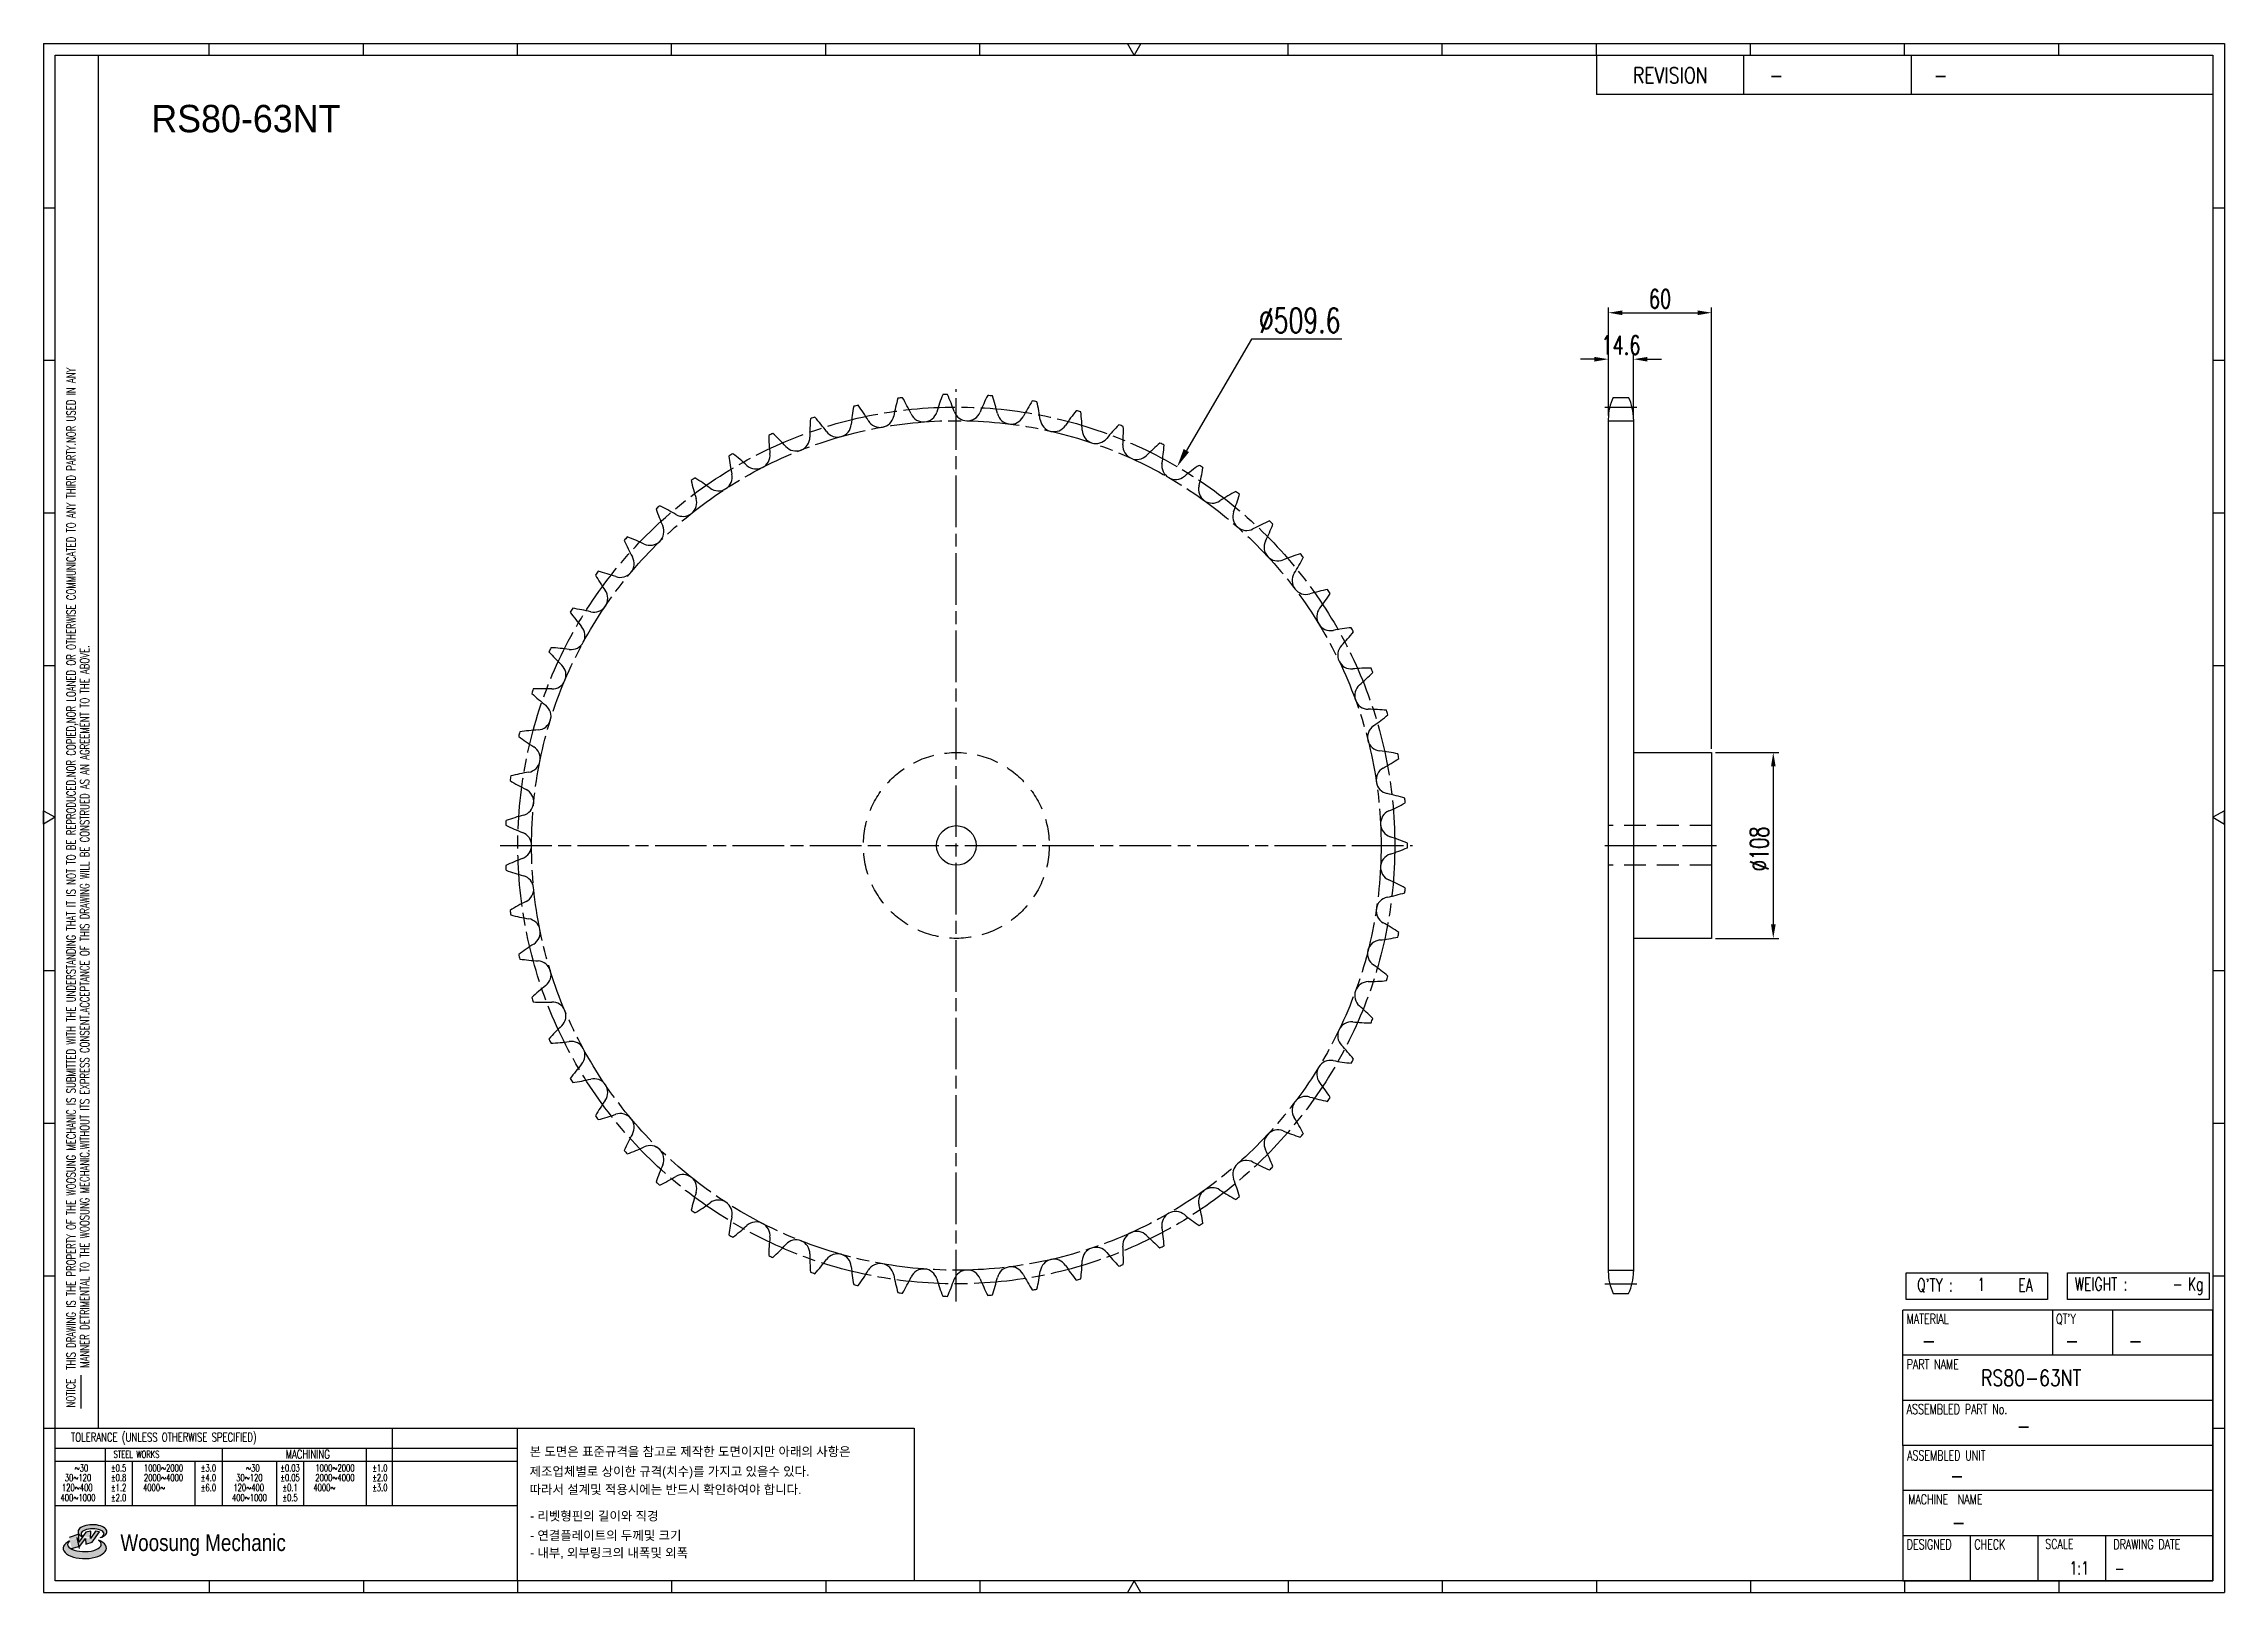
# Model space of a CAD drawing. Header units: millimetres. Extents: x 26814 to 28081, y 33 to 933.
import ezdxf
from ezdxf.enums import TextEntityAlignment as Align

# ---------------------------------------------------------------- set-up
doc = ezdxf.new("R2010")
doc.units = ezdxf.units.MM
for name, pattern in [('AM_ISO08W050', [18, 12, -1.5, 3, -1.5]), ('AM_ISO08W050x2', [9, 6, -0.75, 1.5, -0.75]), ('HIDDEN', [9.525, 6.35, -3.175])]:
    doc.linetypes.add(name, pattern=pattern)
doc.layers.get('Defpoints').update_dxf_attribs({"color": 80})
doc.layers.add('CL2', color=4, linetype='AM_ISO08W050', lineweight=25)
for name, color, linetype in [('HL', 2, 'HIDDEN'), ('LOGO', 7, 'Continuous'), ('S-DIM', 7, 'Continuous'), ('TITLE', 7, 'Continuous')]:
    doc.layers.add(name, color=color, linetype=linetype)
doc.styles.add('HAN', font='ROMANS.shx', dxfattribs={"width": 0.7, "bigfont": 'whgtxt.shx'})
doc.styles.add('HKD_ST2', font='romans.shx', dxfattribs={"width": 0.7, "height": 4, "bigfont": '@extfont2.shx'})
doc.styles.add('HSG', font='SIMPLEX.shx', dxfattribs={"width": 0.7, "bigfont": 'HSG.shx'})
doc.styles.add('MtXpl_', font='Gulim.ttf')
doc.styles.add('SLDTEXTSTYLE4', font='arial.ttf', dxfattribs={"width": 0.8})
doc.dimstyles.new('APP23', dxfattribs={"dimscale": 4.5, "dimtxt": 2.4, "dimasz": 1.8, "dimexe": 0.7, "dimexo": 0.5, "dimgap": 0.6, "dimtad": 1, "dimtoh": 1, "dimdec": 1, "dimrnd": 0.01, "dimzin": 9, "dimdsep": 46, "dimtxsty": 'HSG', "dimcen": 0, "dimclrd": 1, "dimclre": 1, "dimclrt": 256, "dimazin": 2, "dimtp": 1, "dimtm": 1, "dimtfac": 0.5, "dimtdec": 1, "dimtix": 1, "dimtofl": 0, "dimtmove": 0, "dimatfit": 3, "dimfxl": 0, "dimtvp": 1, "dimtolj": 2, "dimlwd": -1, "dimlwe": -1, "dimarcsym": 0})
doc.dimstyles.new('APP28', dxfattribs={"dimscale": 6, "dimtxt": 2.4, "dimasz": 1.8, "dimexe": 0.7, "dimexo": 0.5, "dimgap": 0.6, "dimtad": 1, "dimtoh": 1, "dimdec": 1, "dimrnd": 0.01, "dimzin": 9, "dimdsep": 46, "dimtxsty": 'HSG', "dimcen": 0, "dimclrd": 1, "dimclre": 1, "dimclrt": 256, "dimazin": 2, "dimtp": 1, "dimtm": 1, "dimtfac": 0.5, "dimtdec": 1, "dimtofl": 0, "dimtmove": 0, "dimatfit": 3, "dimfxl": 0, "dimtvp": 1, "dimtolj": 2, "dimlwd": -1, "dimlwe": -1, "dimarcsym": 0})

# ---------------------------------------------------------------- blocks, each defined once
blk = doc.blocks.new('MASTER')
at = {"layer": 'LOGO'}
h = blk.add_hatch(color=10, dxfattribs=at)
h.paths.add_polyline_path([(1.544, 35.177), (1.554, 34.966), (1.779, 35.034), (2.054, 35.422), (1.908, 35.446), (1.728, 35.167), (1.741, 35.439), (1.547, 35.405), (1.292, 35.041), (1.295, 35.33), (0.943, 35.208), (1.03, 34.8), (1.336, 34.885)])
edge = h.paths.add_edge_path()
edge.add_ellipse((1.795, 35.421), major_axis=(-0.53, 0), ratio=0.487785, start_angle=122.36065, end_angle=403.39574)
edge.add_line((1.411, 35.244), (1.419, 35.261))
edge.add_ellipse((1.798, 35.344), major_axis=(-0.423, 0), ratio=0.444396, start_angle=131.58977, end_angle=386.19408, ccw=False)
edge = h.paths.add_edge_path()
edge.add_ellipse((1.512, 34.815), major_axis=(-0.793, 0), ratio=0.480113, start_angle=314.67633, end_angle=590.85213)
edge.add_ellipse((1.501, 34.958), major_axis=(-0.62, 0), ratio=0.43311, start_angle=331.7024, end_angle=574.42495, ccw=False)
at = {"color": 140}
for p, q in [((0, 90.118), (80.15, 90.118)), ((0, 90.118), (0, 33.191)), ((80.15, 90.118), (80.15, 33.191)), ((57.068, 89.693), (57.068, 88.246)), ((62.47, 89.693), (62.47, 88.246)), ((68.635, 89.693), (68.635, 88.246)), ((79.725, 88.246), (57.068, 88.246)), ((68.449, 43.961), (68.449, 44.936)), ((68.449, 44.936), (73.654, 44.936)), ((73.654, 44.936), (73.654, 43.961)), ((74.39, 43.961), (74.39, 44.936)), ((74.39, 44.936), (79.595, 44.936)), ((79.595, 44.936), (79.595, 43.961)), ((68.336, 38.59), (68.336, 43.563)), ((79.725, 43.563), (68.336, 43.563)), ((73.654, 43.961), (68.449, 43.961)), ((73.827, 43.563), (73.827, 41.905)), ((79.595, 43.961), (74.39, 43.961)), ((76.037, 43.563), (76.037, 41.905)), ((79.725, 38.59), (79.725, 43.563)), ((79.725, 41.905), (68.336, 41.905)), ((79.725, 40.248), (68.336, 40.248)), ((68.336, 38.59), (68.336, 33.616)), ((79.725, 38.59), (68.336, 38.59)), ((79.725, 33.616), (79.725, 38.59)), ((79.725, 36.932), (68.336, 36.932)), ((79.725, 35.274), (68.336, 35.274)), ((70.822, 33.616), (70.822, 35.274)), ((73.309, 33.616), (73.309, 35.274)), ((75.796, 33.616), (75.796, 35.274)), ((0, 33.191), (80.15, 33.191)), ((68.336, 33.616), (79.725, 33.616))]:
    blk.add_line(p, q, dxfattribs=at)
for p, q in [((6.089, 89.693), (6.089, 90.118)), ((11.753, 89.693), (11.753, 90.118)), ((17.418, 89.693), (17.418, 90.118)), ((23.082, 89.693), (23.082, 90.118)), ((28.746, 89.693), (28.746, 90.118)), ((34.411, 89.693), (34.411, 90.118)), ((45.739, 89.693), (45.739, 90.118)), ((51.404, 89.693), (51.404, 90.118)), ((57.068, 89.693), (57.068, 90.118)), ((62.732, 89.693), (62.732, 90.118)), ((68.397, 89.693), (68.397, 90.118)), ((74.061, 89.693), (74.061, 90.118)), ((0, 84.085), (0.425, 84.085)), ((79.725, 84.085), (80.15, 84.085)), ((0, 78.478), (0.425, 78.478)), ((79.725, 78.478), (80.15, 78.478)), ((0, 72.87), (0.425, 72.87)), ((79.725, 72.87), (80.15, 72.87)), ((0, 67.262), (0.425, 67.262)), ((79.725, 67.262), (80.15, 67.262)), ((0, 56.047), (0.425, 56.047)), ((79.725, 56.047), (80.15, 56.047)), ((0, 50.439), (0.425, 50.439)), ((79.725, 50.439), (80.15, 50.439)), ((0, 44.832), (0.425, 44.832)), ((79.725, 44.832), (80.15, 44.832)), ((1.377, 39.947), (1.377, 41.174)), ((0, 39.224), (0.425, 39.224)), ((79.725, 39.224), (80.15, 39.224)), ((6.089, 33.616), (6.089, 33.191)), ((11.753, 33.616), (11.753, 33.191)), ((17.418, 33.616), (17.418, 33.191)), ((23.082, 33.616), (23.082, 33.191)), ((28.746, 33.616), (28.746, 33.191)), ((34.411, 33.616), (34.411, 33.191)), ((45.739, 33.616), (45.739, 33.191)), ((51.404, 33.616), (51.404, 33.191)), ((57.068, 33.616), (57.068, 33.191)), ((62.732, 33.616), (62.732, 33.191)), ((68.397, 33.616), (68.397, 33.191)), ((74.061, 33.616), (74.061, 33.191))]:
    blk.add_line(p, q)
at = {"color": 2}
for p, q in [((2.017, 39.224), (2.017, 89.693)), ((0.425, 39.224), (17.418, 39.224)), ((0.425, 38.487), (17.418, 38.487)), ((2.257, 38.487), (2.257, 36.382)), ((6.557, 38.5), (6.557, 36.382)), ((11.857, 38.487), (11.857, 36.382)), ((12.816, 39.224), (12.816, 36.382)), ((17.418, 33.616), (17.418, 39.224)), ((0.425, 38.012), (17.418, 38.012)), ((3.257, 38.012), (3.257, 36.382)), ((5.557, 38.012), (5.557, 36.382)), ((8.557, 38.012), (8.557, 36.382)), ((9.557, 38.026), (9.557, 36.382)), ((0.425, 36.382), (17.418, 36.382))]:
    blk.add_line(p, q, dxfattribs=at)
for points in [[(40.075, 89.693), (39.83, 90.118), (40.32, 90.118)], [(0.425, 61.679), (0, 61.433), (0, 61.924)], [(79.725, 61.679), (80.15, 61.433), (80.15, 61.924)], [(40.075, 33.616), (39.83, 33.191), (40.32, 33.191)]]:
    blk.add_lwpolyline(points, close=True)
at = {"color": 140}
blk.add_lwpolyline([(0.425, 89.693), (79.725, 89.693), (79.725, 33.616), (0.425, 33.616)], close=True, dxfattribs=at)
at = {"layer": 'LOGO'}
for p, q in [((1.295, 35.33), (0.943, 35.208)), ((1.547, 35.405), (1.292, 35.041)), ((1.292, 35.041), (1.295, 35.33)), ((1.741, 35.439), (1.547, 35.405)), ((1.908, 35.446), (1.728, 35.167)), ((1.728, 35.167), (1.741, 35.439)), ((1.779, 35.034), (2.054, 35.422)), ((2.054, 35.422), (1.908, 35.446)), ((1.03, 34.8), (1.336, 34.885)), ((1.224, 35.208), (1.311, 34.8)), ((1.224, 35.208), (1.224, 35.208)), ((1.336, 34.885), (1.544, 35.177)), ((1.419, 35.261), (1.411, 35.244)), ((1.544, 35.177), (1.554, 34.966)), ((1.554, 34.966), (1.779, 35.034))]:
    blk.add_line(p, q, dxfattribs=at)
for centre, major_axis, ratio, start_param, end_param in [((1.795, 35.421), (-0.53, 0), 0.487785, 2.135596, 7.040584), ((1.798, 35.344), (-0.423, 0), 0.444396, 2.296675, 6.740358), ((1.512, 34.815), (-0.793, 0), 0.480113, 5.492138, 10.312315), ((1.501, 34.958), (-0.62, 0), 0.43311, 5.789299, 10.025607)]:
    blk.add_ellipse(centre, major_axis=major_axis, ratio=ratio, start_param=start_param, end_param=end_param, dxfattribs=at)
for s, height, style, width, p in [('REVISION', 0.5806, 'HAN', 0.8, (58.415, 88.664)), ('-', 0.581, 'HAN', 0.8, (63.426, 88.664)), ('-', 0.581, 'HAN', 0.8, (69.468, 88.664)), ("Q'TY : ", 0.4746, 'HKD_ST2', 0.7, (68.857, 44.253)), ('1', 0.475, 'HKD_ST2', 0.7, (71.071, 44.275)), ('EA', 0.4746, 'HKD_ST2', 0.7, (72.578, 44.253)), ('WEIGHT : ', 0.4746, 'HKD_ST2', 0.7, (74.65, 44.286)), ('Kg', 0.4746, 'HKD_ST2', 0.7, (78.807, 44.286)), ('-', 0.581, 'HAN', 0.8, (69.029, 42.157)), ('-', 0.581, 'HAN', 0.8, (74.289, 42.157)), ('-', 0.581, 'HAN', 0.8, (76.623, 42.157)), ('-', 0.581, 'HAN', 0.8, (72.515, 39.013)), ('-', 0.581, 'HAN', 0.8, (70.067, 37.189)), ('-', 0.581, 'HAN', 0.8, (70.126, 35.48)), ('1:1', 0.4746, 'HKD_ST2', 0.7, (74.458, 33.848)), ('-', 0.475, 'HKD_ST2', 0.7, (76.112, 33.837))]:
    blk.add_text(s, height=height, dxfattribs=dict(style=style, width=width)).set_placement(p)
at = {"color": 6, "style": 'HKD_ST2', "width": 0.7}
for s, p in [(' THIS DRAWING IS THE PROPERTY OF THE WOOSUNG MECHANIC IS SUBMITTED WITH THE UNDERSTANDING THAT IT IS NOT TO BE REPRODUCED.NOR COPIED,NOR LOANED OR OTHERWISE COMMUNICATED TO ANY THIRD PARTY.NOR USED IN ANY', (1.173, 41.217)), ('MANNER DETRIMENTAL TO THE WOOSUNG MECHANIC.WITHOUT ITS EXPRESS CONSENT.ACCEPTANCE OF THIS DRAWING WILL BE CONSTRUED AS AN AGREEMENT TO THE ABOVE.', (1.672, 41.447))]:
    blk.add_text(s, height=0.326266, rotation=90, dxfattribs=at).set_placement(p)
at = {"style": 'HKD_ST2', "width": 0.7}
blk.add_text('-', height=0.475, dxfattribs=at).set_placement((78.613, 44.286), align=Align.RIGHT)
at = {"color": 254, "style": 'HKD_ST2', "width": 0.7}
for s, height, p in [('MATERIAL', 0.3651, (68.474, 43.425)), ("QT'Y", 0.3651, (73.965, 43.425)), ('PART NAME', 0.3651, (68.474, 41.756)), ('ASSEMBLED PART No.', 0.36511, (68.474, 40.109)), ('ASSEMBLED UNIT', 0.36511, (68.49, 38.408)), ('MACHINE  NAME', 0.36511, (68.532, 36.794)), ('DESIGNED', 0.3651, (68.474, 35.136)), ('CHECK', 0.3651, (70.961, 35.136)), ('SCALE', 0.3651, (73.566, 35.153)), ('DRAWING DATE', 0.36511, (76.071, 35.141))]:
    blk.add_text(s, height=height, dxfattribs=at).set_placement(p, align=Align.TOP_LEFT)
at = {"style": 'HKD_ST2', "width": 0.7}
blk.add_text('NOTICE', height=0.3263, rotation=90, dxfattribs=at).set_placement((1.163, 39.988))
blk.add_text('TOLERANCE (UNLESS OTHERWISE SPECIFIED)', height=0.32627, dxfattribs=at).set_placement((4.417, 38.896), align=Align.MIDDLE_CENTER)
at = {"color": 4, "style": 'HKD_ST2', "width": 0.7}
for s, height, p in [('%%12630', 0.261, (1.389, 37.762)), ('1000%%1262000', 0.26101, (4.407, 37.762)), ('%%12630', 0.261, (7.689, 37.762)), ('1000%%1262000', 0.26101, (10.707, 37.762)), ('120%%126400', 0.26101, (1.237, 37.045)), ('30%%126120', 0.261, (1.263, 37.411)), ('4000%%126', 0.261, (4.061, 37.045)), ('2000%%1264000', 0.26101, (4.407, 37.411)), ('120%%126400', 0.26101, (7.537, 37.045)), ('30%%126120', 0.261, (7.563, 37.411)), ('4000%%126', 0.261, (10.321, 37.045)), ('2000%%1264000', 0.26101, (10.707, 37.411)), ('400%%1261000', 0.26101, (1.263, 36.67)), ('400%%1261000', 0.26101, (7.563, 36.67))]:
    blk.add_text(s, height=height, dxfattribs=at).set_placement(p, align=Align.MIDDLE_CENTER)
for s, height, p in [('%%P0.5', 0.261, (2.757, 37.762)), ('STEEL WORKS', 0.26101, (3.416, 38.268)), ('%%P3.0', 0.261, (6.057, 37.762)), ('%%P0.03', 0.261, (9.057, 37.762)), ('MACHINING', 0.3263, (9.707, 38.27)), ('%%P1.0', 0.261, (12.357, 37.762)), ('%%P0.8', 0.261, (2.757, 37.411)), ('%%P1.2', 0.261, (2.757, 37.045)), ('%%P4.0', 0.261, (6.057, 37.411)), ('%%P6.0', 0.261, (6.057, 37.045)), ('%%P0.05', 0.261, (9.057, 37.411)), ('%%P0.1', 0.261, (9.057, 37.045)), ('%%P2.0', 0.261, (12.357, 37.411)), ('%%P3.0', 0.261, (12.357, 37.045)), ('%%P2.0', 0.261, (2.757, 36.67)), ('%%P0.5', 0.261, (9.057, 36.67))]:
    blk.add_text(s, height=height, dxfattribs=at).set_placement(p, align=Align.MIDDLE)
at = {"color": 1, "style": 'SLDTEXTSTYLE4', "width": 0.8}
blk.add_text('Woosung Mechanic', height=0.61957, dxfattribs=at).set_placement((2.822, 34.711))
blk = doc.blocks.new('*D3')
at = {"layer": 'Defpoints', "color": 0, "transparency": 16777216}
for p in [(27738.1, 749.3), (27723.5, 714.4), (27738.1, 713.5)]:
    blk.add_point(p, dxfattribs=at)
at = {"layer": 'S-DIM', "color": 1, "transparency": 16777216}
for p, q in [((27715.4, 749.3), (27707.3, 749.3)), ((27723.5, 716.6), (27723.5, 752.4)), ((27738.1, 715.8), (27738.1, 752.4)), ((27746.2, 749.3), (27754.3, 749.3))]:
    blk.add_line(p, q, dxfattribs=at)
for points in [[(27715.4, 750.6), (27715.4, 747.9), (27723.5, 749.3)], [(27746.2, 750.6), (27746.2, 747.9), (27738.1, 749.3)]]:
    blk.add_solid(points, dxfattribs=at)
at = {"layer": 'S-DIM', "transparency": 16777216, "insert": (27730.8, 757.4), "char_height": 10.8, "attachment_point": 5, "style": 'HSG'}
blk.add_mtext('\\A2;14.6', dxfattribs=at)
blk = doc.blocks.new('*D4')
at = {"layer": 'Defpoints', "color": 0, "transparency": 16777216}
for p in [(27783.5, 776.3), (27723.5, 714.4), (27783.5, 520.7)]:
    blk.add_point(p, dxfattribs=at)
at = {"layer": 'S-DIM', "color": 1, "transparency": 16777216}
for p, q in [((27723.5, 716.6), (27723.5, 779.4)), ((27731.6, 776.3), (27775.4, 776.3)), ((27783.5, 522.9), (27783.5, 779.4))]:
    blk.add_line(p, q, dxfattribs=at)
for points in [[(27731.6, 777.6), (27731.6, 774.9), (27723.5, 776.3)], [(27775.4, 777.6), (27775.4, 774.9), (27783.5, 776.3)]]:
    blk.add_solid(points, dxfattribs=at)
at = {"layer": 'S-DIM', "transparency": 16777216, "insert": (27753.5, 784.4), "char_height": 10.8, "attachment_point": 5, "style": 'HSG'}
blk.add_mtext('\\A2;60', dxfattribs=at)
blk = doc.blocks.new('*D5')
at = {"layer": 'Defpoints', "color": 0, "transparency": 16777216}
for p in [(27472.9, 686.8), (27216.3, 246.6)]:
    blk.add_point(p, dxfattribs=at)
at = {"layer": 'S-DIM', "color": 1, "transparency": 16777216}
for p, q in [((27516.1, 761), (27478.3, 696.2)), ((27568.6, 761), (27516.1, 761))]:
    blk.add_line(p, q, dxfattribs=at)
blk.add_solid([(27476.7, 697.1), (27479.8, 695.3), (27472.9, 686.8)], dxfattribs=at)
at = {"layer": 'S-DIM', "transparency": 16777216, "insert": (27544.1, 771.8), "char_height": 14.4, "attachment_point": 5, "style": 'HSG'}
blk.add_mtext('\\A2;∅509.6', dxfattribs=at)
blk = doc.blocks.new('*D2')
at = {"layer": 'Defpoints', "color": 0, "transparency": 16777216}
for p in [(27783.5, 520.7), (27783.5, 412.7), (27819.3, 412.7)]:
    blk.add_point(p, dxfattribs=at)
at = {"layer": 'S-DIM', "color": 1, "transparency": 16777216}
for p, q in [((27785.7, 520.7), (27822.5, 520.7)), ((27819.3, 512.6), (27819.3, 420.8)), ((27785.7, 412.7), (27822.5, 412.7))]:
    blk.add_line(p, q, dxfattribs=at)
for points in [[(27818, 512.6), (27820.7, 512.6), (27819.3, 520.7)], [(27818, 420.8), (27820.7, 420.8), (27819.3, 412.7)]]:
    blk.add_solid(points, dxfattribs=at)
at = {"layer": 'S-DIM', "transparency": 16777216, "insert": (27811.2, 464.7), "char_height": 10.8, "attachment_point": 5, "rotation": 90, "style": 'HSG'}
blk.add_mtext('\\A2;%%c108', dxfattribs=at)

msp = doc.modelspace()

# ---------------------------------------------------------------- linework, layer by layer
for p, q in [((27726.25, 727.09), (27735.25, 727.09)), ((27723.45, 714.39), (27723.45, 219.01)), ((27738.05, 714.39), (27738.05, 219.01)), ((27738.05, 520.7), (27783.45, 520.7)), ((27783.45, 520.7), (27783.45, 412.7)), ((27783.45, 412.7), (27738.05, 412.7)), ((27726.25, 206.31), (27735.25, 206.31))]:
    msp.add_line(p, q)
at = {"color": 140}
msp.add_lwpolyline([(27089.59, 128), (27320.11, 128), (27320.11, 39.33), (27089.59, 39.33)], close=True, dxfattribs=at)
msp.add_circle((27344.58, 466.7), 11.5)
for centre, radius, start, end in [((27344.58, 466.7), 262.09, 102.55796, 103.15633), ((27186.94, 650.33), 123.86, 30.71429, 35.64673), ((27429.91, 693.17), 123.86, 164.35327, 169.28571), ((27344.58, 466.7), 262.09, 96.84367, 97.44204), ((27206.01, 665.12), 123.86, 25, 29.93244), ((27452.03, 683.55), 123.86, 158.63898, 163.57143), ((27344.58, 466.7), 262.09, 91.12939, 91.72775), ((27226.45, 677.93), 123.86, 19.28571, 24.21816), ((27473.09, 671.78), 123.86, 152.9247, 157.85714), ((27344.58, 466.7), 262.09, 85.4151, 86.01347), ((27248.07, 688.64), 123.86, 13.57143, 18.50387), ((27492.87, 657.96), 123.86, 147.21041, 152.14286), ((27344.58, 466.7), 262.09, 79.70082, 80.29918), ((27270.65, 697.15), 123.86, 7.85714, 12.78959), ((27753.65, 714.39), 30.2, 155.13196, 180), ((27707.85, 714.39), 30.2, 0, 24.86804), ((27383.34, 705.59), 123.86, 175.78184, 180.71429), ((27344.58, 466.7), 262.09, 108.27225, 108.87061), ((27169.44, 633.72), 123.86, 36.42857, 41.36102), ((27275.55, 712.04), 8.02, 216.42857, 355), ((27406.93, 700.54), 123.86, 170.06756, 175), ((27300.32, 717.69), 8.02, 210.71429, 349.28571), ((27325.53, 720.85), 8.02, 205, 343.57143), ((27350.93, 721.48), 8.02, 199.28571, 337.85714), ((27376.27, 719.59), 8.02, 193.57143, 332.14286), ((27401.29, 715.17), 8.02, 187.85714, 326.42857), ((27511.18, 642.25), 123.86, 141.49613, 146.42857), ((27344.58, 466.7), 262.09, 73.98653, 74.5849), ((27293.96, 703.36), 123.86, 2.14286, 7.0753), ((27527.83, 624.79), 123.86, 135.78184, 140.71429), ((27344.58, 466.7), 262.09, 68.27225, 68.87061), ((27317.78, 707.23), 123.86, 356.42857, 1.36102), ((27344.58, 466.7), 262.09, 113.98653, 114.5849), ((27359.36, 708.26), 123.86, 181.49613, 186.42857), ((27153.68, 615.45), 123.86, 42.14286, 47.0753), ((27251.47, 703.95), 8.02, 222.14286, 0.71429), ((27425.75, 708.29), 8.02, 182.14286, 320.71429), ((27449.4, 699.01), 8.02, 176.42857, 315), ((27542.66, 605.75), 123.86, 130.06756, 135), ((27344.58, 466.7), 262.09, 62.55796, 63.15633), ((27341.86, 708.7), 123.86, 350.71429, 355.64673), ((27344.58, 466.7), 262.09, 119.70082, 120.29918), ((27335.24, 708.53), 123.86, 187.21041, 192.14286), ((27139.82, 595.71), 123.86, 47.85714, 52.78959), ((27228.31, 693.5), 8.02, 227.85714, 6.42857), ((27472.01, 687.42), 8.02, 170.71429, 309.28571), ((27555.52, 585.34), 123.86, 124.35327, 129.28571), ((27365.97, 707.77), 123.86, 345, 349.93244), ((27344.58, 466.7), 262.09, 56.84367, 57.44204), ((27344.58, 466.7), 262.09, 125.4151, 126.01347), ((27311.21, 706.4), 123.86, 192.9247, 197.85714), ((27127.99, 574.68), 123.86, 53.57143, 58.50387), ((27206.31, 680.79), 8.02, 233.57143, 12.14286), ((27493.36, 673.63), 8.02, 165, 303.57143), ((27566.29, 563.75), 123.86, 118.63898, 123.57143), ((27344.58, 466.7), 262.09, 51.12939, 51.72775), ((27344.58, 466.7), 262.09, 131.12939, 131.72775), ((27287.5, 701.89), 123.86, 198.63898, 203.57143), ((27118.32, 552.58), 123.86, 59.28571, 64.21816), ((27185.68, 665.96), 8.02, 239.28571, 17.85714), ((27513.22, 657.79), 8.02, 159.28571, 297.85714), ((27389.86, 704.44), 123.86, 339.28571, 344.21816), ((27166.63, 649.15), 8.02, 245, 23.57143), ((27574.85, 541.19), 123.86, 112.9247, 117.85714), ((27413.31, 698.75), 123.86, 333.57143, 338.50387), ((27344.58, 466.7), 262.09, 45.4151, 46.01347), ((27149.34, 630.52), 8.02, 250.71429, 29.28571), ((27344.58, 466.7), 262.09, 136.84367, 137.44204), ((27264.37, 695.04), 123.86, 204.35327, 209.28571), ((27110.89, 529.62), 123.86, 65, 69.93244), ((27531.41, 640.05), 8.02, 153.57143, 292.14286), ((27581.12, 517.89), 123.86, 107.21041, 112.14286), ((27436.07, 690.75), 123.86, 327.85714, 332.78959), ((27344.58, 466.7), 262.09, 39.70082, 40.29918), ((27344.58, 466.7), 262.09, 142.55796, 143.15633), ((27242.03, 685.91), 123.86, 210.06756, 215), ((27105.78, 506.04), 123.86, 70.71429, 75.64673), ((27547.74, 620.59), 8.02, 147.85714, 286.42857), ((27134, 610.27), 8.02, 256.42857, 35), ((27585.04, 494.09), 123.86, 101.49613, 106.42857), ((27457.93, 680.53), 123.86, 322.14286, 327.0753), ((27344.58, 466.7), 262.09, 33.98653, 34.5849), ((27344.58, 466.7), 262.09, 148.27225, 148.87061), ((27220.72, 674.62), 123.86, 215.78184, 220.71429), ((27103.05, 482.07), 123.86, 76.42857, 81.36102), ((27562.05, 599.59), 8.02, 142.14286, 280.71429), ((27120.75, 588.59), 8.02, 262.14286, 40.71429), ((27586.57, 470.01), 123.86, 95.78184, 100.71429), ((27478.65, 668.18), 123.86, 316.42857, 321.36102), ((27344.58, 466.7), 262.09, 28.27225, 28.87061), ((27344.58, 466.7), 262.09, 153.98653, 154.5849), ((27200.63, 661.25), 123.86, 221.49613, 226.42857), ((27102.72, 457.94), 123.86, 82.14286, 87.0753), ((27109.73, 565.7), 8.02, 267.85714, 46.42857), ((27574.21, 577.28), 8.02, 136.42857, 275), ((27344.58, 466.7), 262.09, 159.70082, 160.29918), ((27104.8, 433.91), 123.86, 87.85714, 92.78959), ((27585.7, 445.9), 123.86, 90.06756, 95), ((27584.08, 553.87), 8.02, 130.71429, 269.28571), ((27498.05, 653.83), 123.86, 310.71429, 315.64673), ((27344.58, 466.7), 262.09, 22.55796, 23.15633), ((27181.98, 645.95), 123.86, 227.21041, 232.14286), ((27101.04, 541.82), 8.02, 273.57143, 52.14286), ((27582.43, 422), 123.86, 84.35327, 89.28571), ((27344.58, 466.7), 262.09, 16.84367, 17.44204), ((27344.58, 466.7), 262.09, 165.4151, 166.01347), ((27109.25, 410.19), 123.86, 93.57143, 98.50387), ((27591.56, 529.59), 8.02, 125, 263.57143), ((27515.92, 637.62), 123.86, 305, 309.93244), ((27164.94, 628.87), 123.86, 232.9247, 237.85714), ((27094.77, 517.2), 8.02, 279.28571, 57.85714), ((27576.8, 398.53), 123.86, 78.63898, 83.57143), ((27344.58, 466.7), 262.09, 11.12939, 11.72775), ((27344.58, 466.7), 262.09, 171.12939, 171.72775), ((27116.05, 387.04), 123.86, 99.28571, 104.21816), ((27596.6, 504.68), 8.02, 119.28571, 257.85714), ((27532.09, 619.71), 123.86, 299.28571, 304.21816), ((27149.68, 610.18), 123.86, 238.63898, 243.57143), ((27090.98, 492.08), 8.02, 285, 63.57143), ((27568.86, 375.75), 123.86, 72.9247, 77.85714), ((27125.12, 364.69), 123.86, 105, 109.93244), ((27599.13, 479.4), 8.02, 113.57143, 252.14286), ((27546.39, 600.28), 123.86, 293.57143, 298.50387), ((27344.58, 466.7), 262.09, 5.4151, 6.01347), ((27344.58, 466.7), 262.09, 176.84367, 177.44204), ((27136.36, 590.06), 123.86, 244.35327, 249.28571), ((27089.72, 466.7), 8.02, 290.71429, 69.28571), ((27558.69, 353.87), 123.86, 67.21041, 72.14286), ((27136.36, 343.34), 123.86, 110.71429, 115.64673), ((27599.13, 454), 8.02, 107.85714, 246.42857), ((27558.69, 579.53), 123.86, 287.85714, 292.78959), ((27344.58, 466.7), 262.09, 359.70082, 0.29918), ((27344.58, 466.7), 262.09, 182.55796, 183.15633), ((27125.12, 568.71), 123.86, 250.06756, 255), ((27090.98, 441.32), 8.02, 296.42857, 75), ((27546.39, 333.12), 123.86, 61.49613, 66.42857), ((27149.68, 323.22), 123.86, 116.42857, 121.36102), ((27596.6, 428.71), 8.02, 102.14286, 240.71429), ((27568.86, 557.65), 123.86, 282.14286, 287.0753), ((27344.58, 466.7), 262.09, 353.98653, 354.5849), ((27344.58, 466.7), 262.09, 188.27225, 188.87061), ((27116.05, 546.35), 123.86, 255.78184, 260.71429), ((27094.77, 416.2), 8.02, 302.14286, 80.71429), ((27532.09, 313.69), 123.86, 55.78184, 60.71429), ((27164.94, 304.53), 123.86, 122.14286, 127.0753), ((27591.56, 403.81), 8.02, 96.42857, 235), ((27576.8, 534.86), 123.86, 276.42857, 281.36102), ((27344.58, 466.7), 262.09, 348.27225, 348.87061), ((27344.58, 466.7), 262.09, 193.98653, 194.5849), ((27109.25, 523.2), 123.86, 261.49613, 266.42857), ((27101.04, 391.58), 8.02, 307.85714, 86.42857), ((27515.92, 295.78), 123.86, 50.06756, 55), ((27181.98, 287.45), 123.86, 127.85714, 132.78959), ((27584.08, 379.53), 8.02, 90.71429, 229.28571), ((27582.43, 511.4), 123.86, 270.71429, 275.64673), ((27344.58, 466.7), 262.09, 342.55796, 343.15633), ((27344.58, 466.7), 262.09, 199.70082, 200.29918), ((27104.8, 499.49), 123.86, 267.21041, 272.14286), ((27109.73, 367.7), 8.02, 313.57143, 92.14286), ((27498.05, 279.57), 123.86, 44.35327, 49.28571), ((27200.63, 272.15), 123.86, 133.57143, 138.50387), ((27574.21, 356.12), 8.02, 85, 223.57143), ((27585.7, 487.5), 123.86, 265, 269.93244), ((27344.58, 466.7), 262.09, 336.84367, 337.44204), ((27344.58, 466.7), 262.09, 205.4151, 206.01347), ((27102.72, 475.45), 123.86, 272.9247, 277.85714), ((27120.75, 344.81), 8.02, 319.28571, 97.85714), ((27478.65, 265.22), 123.86, 38.63898, 43.57143), ((27344.58, 466.7), 262.09, 331.12939, 331.72775), ((27220.72, 258.78), 123.86, 139.28571, 144.21816), ((27344.58, 466.7), 262.09, 211.12939, 211.72775), ((27103.05, 451.33), 123.86, 278.63898, 283.57143), ((27134, 323.13), 8.02, 325, 103.57143), ((27562.05, 333.8), 8.02, 79.28571, 217.85714), ((27586.57, 463.39), 123.86, 259.28571, 264.21816), ((27242.03, 247.48), 123.86, 145, 149.93244), ((27547.74, 312.81), 8.02, 73.57143, 212.14286), ((27585.04, 439.31), 123.86, 253.57143, 258.50387), ((27457.93, 252.87), 123.86, 32.9247, 37.85714), ((27344.58, 466.7), 262.09, 325.4151, 326.01347), ((27344.58, 466.7), 262.09, 216.84367, 217.44204), ((27105.78, 427.36), 123.86, 284.35327, 289.28571), ((27149.34, 302.88), 8.02, 330.71429, 109.28571), ((27436.07, 242.64), 123.86, 27.21041, 32.14286), ((27264.37, 238.36), 123.86, 150.71429, 155.64673), ((27110.89, 403.78), 123.86, 290.06756, 295), ((27166.63, 284.25), 8.02, 336.42857, 115), ((27531.41, 293.35), 8.02, 67.85714, 206.42857), ((27581.12, 415.5), 123.86, 247.85714, 252.78959), ((27344.58, 466.7), 262.09, 319.70082, 320.29918), ((27344.58, 466.7), 262.09, 222.55796, 223.15633), ((27287.5, 231.51), 123.86, 156.42857, 161.36102), ((27513.22, 275.61), 8.02, 62.14286, 200.71429), ((27574.85, 392.21), 123.86, 242.14286, 247.0753), ((27413.31, 234.65), 123.86, 21.49613, 26.42857), ((27344.58, 466.7), 262.09, 313.98653, 314.5849), ((27344.58, 466.7), 262.09, 228.27225, 228.87061), ((27118.32, 380.82), 123.86, 295.78184, 300.71429), ((27185.68, 267.44), 8.02, 342.14286, 120.71429), ((27493.36, 259.77), 8.02, 56.42857, 195), ((27566.29, 369.65), 123.86, 236.42857, 241.36102), ((27389.86, 228.96), 123.86, 15.78184, 20.71429), ((27311.21, 227), 123.86, 162.14286, 167.0753), ((27344.58, 466.7), 262.09, 233.98653, 234.5849), ((27127.99, 358.72), 123.86, 301.49613, 306.42857), ((27206.31, 252.61), 8.02, 347.85714, 126.42857), ((27472.01, 245.98), 8.02, 50.71429, 189.28571), ((27365.97, 225.63), 123.86, 10.06756, 15), ((27344.58, 466.7), 262.09, 308.27225, 308.87061), ((27335.24, 224.86), 123.86, 167.85714, 172.78959), ((27139.82, 337.69), 123.86, 307.21041, 312.14286), ((27228.31, 239.9), 8.02, 353.57143, 132.14286), ((27449.4, 234.39), 8.02, 45, 183.57143), ((27341.86, 224.7), 123.86, 4.35327, 9.28571), ((27555.52, 348.06), 123.86, 230.71429, 235.64673), ((27344.58, 466.7), 262.09, 302.55796, 303.15633), ((27344.58, 466.7), 262.09, 239.70082, 240.29918), ((27359.36, 225.14), 123.86, 173.57143, 178.50387), ((27344.58, 466.7), 262.09, 245.4151, 246.01347), ((27153.68, 317.94), 123.86, 312.9247, 317.85714), ((27251.47, 229.45), 8.02, 359.28571, 137.85714), ((27383.34, 227.81), 123.86, 179.28571, 184.21816), ((27275.55, 221.36), 8.02, 5, 143.57143), ((27425.75, 225.11), 8.02, 39.28571, 177.85714), ((27527.83, 308.61), 123.86, 219.28571, 224.21816), ((27317.78, 226.17), 123.86, 358.63898, 3.57143), ((27542.66, 327.64), 123.86, 225, 229.93244), ((27344.58, 466.7), 262.09, 296.84367, 297.44204), ((27344.58, 466.7), 262.09, 251.12939, 251.72775), ((27169.44, 299.68), 123.86, 318.63898, 323.57143), ((27406.93, 232.85), 123.86, 185, 189.93244), ((27186.94, 283.07), 123.86, 324.35327, 329.28571), ((27300.32, 215.71), 8.02, 10.71429, 149.28571), ((27429.91, 240.23), 123.86, 190.71429, 195.64673), ((27206.01, 268.28), 123.86, 330.06756, 335), ((27325.53, 212.55), 8.02, 16.42857, 155), ((27350.93, 211.91), 8.02, 22.14286, 160.71429), ((27248.07, 244.76), 123.86, 341.49613, 346.42857), ((27376.27, 213.81), 8.02, 27.85714, 166.42857), ((27492.87, 275.44), 123.86, 207.85714, 212.78959), ((27270.65, 236.25), 123.86, 347.21041, 352.14286), ((27401.29, 218.22), 8.02, 33.57143, 172.14286), ((27511.18, 291.15), 123.86, 213.57143, 218.50387), ((27293.96, 230.04), 123.86, 352.9247, 357.85714), ((27344.58, 466.7), 262.09, 291.12939, 291.72775), ((27753.65, 219.01), 30.2, 180, 204.86804), ((27707.85, 219.01), 30.2, 335.13196, 0), ((27344.58, 466.7), 262.09, 256.84367, 257.44204), ((27344.58, 466.7), 262.09, 262.55796, 263.15633), ((27452.03, 249.85), 123.86, 196.42857, 201.36102), ((27344.58, 466.7), 262.09, 268.27225, 268.87061), ((27226.45, 255.47), 123.86, 335.78184, 340.71429), ((27473.09, 261.62), 123.86, 202.14286, 207.0753), ((27344.58, 466.7), 262.09, 273.98653, 274.5849), ((27344.58, 466.7), 262.09, 279.70082, 280.29918), ((27344.58, 466.7), 262.09, 285.4151, 286.01347)]:
    msp.add_arc(centre, radius, start, end)
at = {"layer": 'CL2', "linetype": 'AM_ISO08W050x2', "ltscale": 5}
for p, q in [((27344.58, 201.61), (27344.58, 731.79)), ((27721.51, 721.48), (27740, 721.48)), ((27723.45, 713.54), (27738.05, 713.54)), ((27079.49, 466.7), (27609.67, 466.7)), ((27721.51, 466.7), (27786.26, 466.7)), ((27723.45, 219.85), (27738.05, 219.85)), ((27721.51, 211.91), (27740, 211.91))]:
    msp.add_line(p, q, dxfattribs=at)
for radius in [254.79, 246.85]:
    msp.add_circle((27344.58, 466.7), radius, dxfattribs=at)
at = {"layer": 'HL', "linetype": 'HIDDEN', "ltscale": 2}
for p, q in [((27783.45, 478.2), (27723.45, 478.2)), ((27783.45, 455.2), (27723.45, 455.2))]:
    msp.add_line(p, q, dxfattribs=at)
at = {"layer": 'HL', "ltscale": 2}
msp.add_circle((27344.58, 466.7), 54, dxfattribs=at)

# ---------------------------------------------------------------- block references
at = {"color": 140, "xscale": 15.81103464176613, "yscale": 15.81103464176613, "zscale": 15.81103464176613}
msp.add_blockref('MASTER', (26814.2, -492.17), dxfattribs=at)

# ---------------------------------------------------------------- texts
at = {"style": 'HAN', "width": 0.8}
msp.add_text('RS80-63NT', height=9.18, dxfattribs=at).set_placement((27940.06, 152.69))
at = {"color": 140, "style": 'MtXpl_'}
for s, p in [('본 도면은 표준규격을 참고로 제작한 도면이지만 아래의 사항은', (27096.6, 111.84)), ('제조업체별로 상이한 규격(치수)를 가지고 있을수 있다.', (27096.6, 100.31)), ('따라서 설계및 적용시에는 반드시 확인하여야 합니다.', (27096.6, 89.79)), ('- 리벳형핀의 길이와 직경', (27096.89, 74.39)), ('- 연결플레이트의 두께및 크기', (27096.89, 63.1)), ('- 내부, 외부링크의 내폭및 외폭', (27096.89, 52.97))]:
    msp.add_text(s, height=5.3037, dxfattribs=at).set_placement(p)
at = {"layer": 'TITLE', "color": 254, "style": 'MtXpl_'}
msp.add_text('RS80-63NT', height=15.911, dxfattribs=at).set_placement((26876.8, 881.17))

# ---------------------------------------------------------------- dimensions: what is measured, and where the dimension line sits
at = {"layer": 'S-DIM'}
dim = msp.add_linear_dim(base=(27783.45, 776.25), p1=(27723.45, 714.39), p2=(27783.45, 520.7), dimstyle='APP23', dxfattribs=at)
dim.commit()
dim.dimension.update_dxf_attribs({"geometry": '*D4', "text_midpoint": (27753.45, 784.35)})
dim = msp.add_diameter_dim_2p(p1=(27216.31, 246.56), p2=(27472.85, 686.84), dimstyle='APP28', dxfattribs=at)
dim.commit()
dim.dimension.update_dxf_attribs({"geometry": '*D5', "text_midpoint": (27544.14, 761), "dimtype": 131})
dim = msp.add_linear_dim(base=(27738.05, 749.25), p1=(27723.45, 714.39), p2=(27738.05, 713.54), dimstyle='APP23', dxfattribs=at)
dim.commit()
dim.dimension.update_dxf_attribs({"geometry": '*D3', "text_midpoint": (27730.75, 749.25), "dimtype": 128})
dim = msp.add_linear_dim(base=(27819.33, 412.7), p1=(27783.45, 520.7), p2=(27783.45, 412.7), angle=90, text='%%c<>', dimstyle='APP23', dxfattribs=at)
dim.commit()
dim.dimension.update_dxf_attribs({"geometry": '*D2', "text_midpoint": (27819.33, 464.66), "dimtype": 128})

doc.saveas('drawing.dxf')
